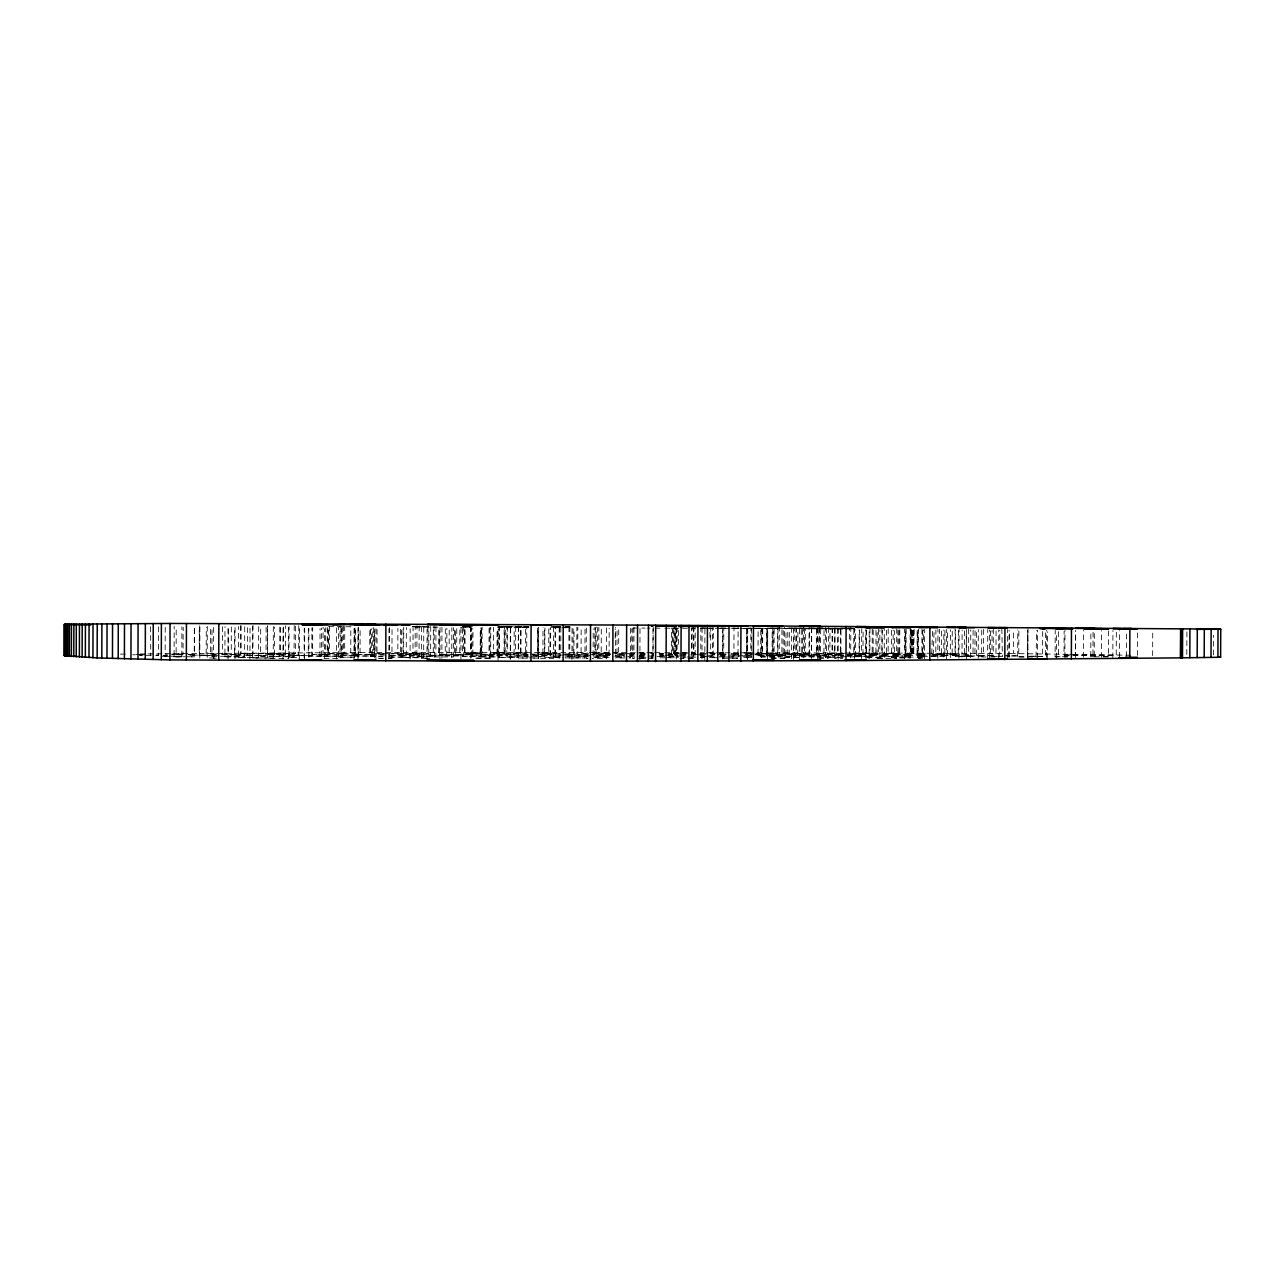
<?xml version="1.0" encoding="UTF-8"?>
<svg xmlns="http://www.w3.org/2000/svg" width="1285" height="1285" viewBox="0 0 1285 1285"><rect width="100%" height="100%" fill="white"/><g stroke="black" fill="none" stroke-linecap="round" stroke-linejoin="round"><path stroke-width="0.75" stroke-dasharray="5 3.75" d="M150.634 626.695L150.763 655.703M155.726 655.302L158.569 655.205L158.649 626.871M165.219 627.273L165.139 654.193L167.419 654.242M181.265 656.956L174.085 656.876L174.166 626.405M182.647 654.74L176.125 654.675L176.206 627.208M164.56 656.362L181.827 656.266L181.908 626.711M171.515 654.274L183.016 654.21L183.209 627.369M191.369 656.94L194.228 656.828L194.308 626.502M188.975 654.74L194.437 654.643L194.517 627.289M147.984 653.904L199.239 653.503L199.303 625.747M218.434 655.703L199.496 655.671L199.577 626.935M199.801 658.097L199.898 626.197M189.971 655.205L206.146 655.189L206.275 627.225M207.206 657.422L207.287 626.405M216.972 654.21L210.563 654.129L210.644 625.586M231.332 626.935L231.252 656.233L218.964 656.298L211.929 656.217L212.009 626.855M213.583 658.739L213.679 625.988M240.375 625.554L240.295 654.627L228.907 654.675L222.337 654.611L222.417 625.49M244.712 626.855L244.632 656.796L232.135 656.86L224.907 656.78L224.987 626.775M228.039 659.43L228.136 625.859M221.711 654.21L228.184 654.161L228.264 625.683M241.339 655.173L234.609 655.093L234.689 627.353M234.978 658.771L235.075 626.068M258.703 626.646L258.622 657.39L245.901 657.454L238.48 657.358L238.544 626.582M295.518 626.132L295.454 653.663L261.353 653.808L241.146 653.583L241.162 625.956M266.123 627.241L266.043 655.623L254.285 655.687L247.346 655.543L247.427 627.176M249.932 659.446L250.029 625.956M273.336 626.55L273.239 658L260.309 658.081L252.615 657.92L252.711 626.486M234.609 655.093L252.904 655.125L252.984 625.458M279.809 627.16L279.728 656.153L267.794 656.217L260.63 656.073L260.71 627.096M267.521 626.277L267.441 658.546L288.418 658.579M274.235 654.611L267.537 654.499L267.617 625.731M294.217 625.522L294.024 656.715L274.508 656.635L274.588 627.016M298.795 625.699L298.698 655.045L287.454 655.109L280.564 654.981L280.644 625.634M282.973 659.221L283.069 626.164M199.239 653.503L283.359 652.973L283.439 626.325M267.537 654.499L285.318 654.563L285.399 625.795M288.563 658.643L288.643 626.341M296.61 657.358L288.98 657.197L289.077 626.823M299.276 659.928L299.373 626.052M304.127 657.808L304.208 628.67M304.609 659.317L304.706 628.172M327.257 627.385L327.177 656.073L315.564 656.137L308.255 655.992L308.336 627.337M308.946 657.294L308.866 628.365M329.522 626.02L329.442 654.515L311.821 654.434L311.902 627.851M312.64 655.559L294.12 655.478L312.64 655.559L312.721 627.578M319.965 656.442L320.045 628.622M321.459 656.041L321.539 628.124M330.534 656.683L323.001 656.539L323.081 627.257M324.543 657.888L324.623 628.75M343.657 625.923L343.577 654.981L325.603 654.916L325.683 627.803M334.437 653.599L327.868 653.487L327.948 626.341M328.334 652.716L328.414 626.614L350.821 626.759L350.757 652.603L283.359 652.973M336.558 659.093L336.654 626.438M346.163 657.261L338.373 657.101L338.469 627.176M347.175 655.543L339.947 655.398L340.027 625.763M340.959 626.711L340.862 658.53L324.077 658.37M343.352 653.888L358.419 654.001L341.296 653.92L341.376 626.261M323.001 656.539L342.324 656.619L342.34 626.695M341.296 653.92L344.669 653.567L344.749 626.405M353.969 659.783L354.066 628.301M354.451 657.695L354.451 628.75M373.694 627.61L373.614 655.992L362.338 656.057L354.869 655.912L354.965 627.546M362.193 654.499L355.238 654.37L355.319 628.06M357.969 659.189L358.065 628.429M358.146 657.197L358.226 627.241M339.947 655.398L358.29 655.478L358.37 627.803M350.757 652.603L360.057 652.603L360.121 628.783M385.5 654.964L369.727 654.852L369.807 628.012M383.203 656.603L370.449 656.458L370.53 627.482M371.269 656.362L371.365 628.863M355.238 654.37L372.698 654.451L372.779 628.124M383.219 653.792L374.32 653.519L374.401 628.477M374.674 657.791L374.754 628.975M375.911 659.88L376.007 628.365M360.057 652.603L377.003 652.587L377.067 628.863M388.873 658.964L388.969 628.59M389.676 627.546L389.21 656.474M389.58 658.466L391.957 658.402L392.037 628.927M413.272 626.438L415.2 626.454L415.119 654.386L397.804 654.322L397.884 628.397M419.167 625.956L419.087 655.912L400.518 655.848L400.599 627.899M401.498 652.571L401.579 628.959M389.307 655.446L402.992 655.414L403.072 628.012M423.761 627.289L423.664 657.679L411.859 657.743L403.651 657.599L403.747 627.225M389.965 657.133L406.253 657.101L406.349 627.482M410.06 659.06L410.14 628.67M430.732 626.373L430.652 654.852L420.275 654.9L412.983 654.788L413.079 626.309M424.725 656.507L416.886 656.362L416.966 625.795M429.881 658.37L421.4 658.209L421.48 627.144M426.989 660.281L427.086 626.518M388.712 653.824L427.841 653.744L427.921 626.727L412.292 626.614M436.274 655.398L428.772 655.27L428.869 626.229M433.254 652.571L433.334 627.144M434.426 656.972L434.041 625.699M416.886 656.362L435.84 656.442L435.936 625.859M438.667 652.571L438.747 627.176L413.497 627.048M456.785 628.638L456.705 654.338L446.73 654.386L439.55 654.258L439.631 628.59M439.952 658.852L440.048 627.064M441.863 658.289L441.96 627.208M463.708 626.197L463.612 655.848L445.22 655.768L445.301 628.108M428.772 655.27L446.795 655.334L446.875 628.22M449.14 652.571L449.22 627.225M451.758 657.502L451.854 627.578M453.316 657.004L453.412 627.706M454.521 652.571L454.601 627.241M462.793 654.836L455.388 654.724L455.468 628.413M459.789 652.571L459.869 627.273L470.824 627.321L470.808 653.005L482.036 653.053L482.116 627.208M460.913 658.932L461.01 627.128M481.216 627.996L481.12 656.362L470.31 656.426L462.343 656.282L462.423 627.931M481.538 628.863L481.457 653.84L464.495 653.776L464.576 626.887L470.422 626.887M464.993 652.571L465.074 627.305M470.374 658.097L470.471 627.385M471.579 657.583L471.675 627.642M471.868 655.189L489.713 655.27L471.868 655.189L471.948 628.365M455.388 654.724L472.896 654.788L472.976 628.477M499.479 626.004L499.383 656.908L480.188 656.828L480.269 627.867M487.786 654.322L480.494 654.21L480.574 628.783M507.318 626.421L507.222 655.768L489.007 655.687L489.087 628.317M489.842 658.723L489.938 627.305M475.771 658.225L490.645 658.177L490.741 627.449M498.146 653.053L493.328 652.989L493.408 627.289M496.974 654.659L514.321 654.724L496.974 654.659L497.054 628.734M480.494 654.21L497.504 654.274L497.584 628.831M498.05 660.57L498.162 626.759M518.53 625.907L518.417 657.47L507.318 657.551L498.805 657.39L498.901 625.843M511.382 653.84L504.073 653.728L504.154 627.096L511.478 627.096M493.328 652.989L504.491 653.037L504.587 627.321L499.753 627.337M505.182 652.587L505.262 627.482M514.948 656.346L506.836 656.201L506.933 626.277M510.225 659.382L510.338 627.128M510.579 658.82L510.691 627.385M521.838 655.254L514.096 655.125L514.177 626.662M520.457 653.037L515.606 652.957L515.687 627.401L520.553 627.401M527.059 658.145L518.257 657.984L518.353 625.731M528.071 654.274L520.666 654.161L520.746 627.032L528.151 627.016M504.073 653.728L520.891 653.792L520.987 627.144L513.647 627.144M529.179 656.844L525.437 656.747L525.533 626.18M515.606 652.957L526.721 653.005L526.802 627.433L523.429 627.417M532.44 654.274L537.532 654.226L537.628 627.08M545.37 654.724L537.74 654.595L537.724 627.514M533.628 658.145L538.319 658.065L538.415 627.69M538.592 658.611L538.688 627.562M550.43 627.289L559.698 627.337L559.617 653.744L542.929 653.679L543.009 627.289M531.171 656.667L544.438 656.812L544.535 628.156M553.482 657.454L544.824 657.294L544.92 628.028M542.543 653.005L537.644 652.941L548.727 652.989L548.807 627.546M532.568 655.671L549.964 655.687L550.044 628.59M558.654 656.266L550.43 656.121L550.526 628.477M553.369 658.225L553.466 627.112M537.74 654.595L554.943 654.675L555.04 627.016L553.417 627M573.126 628.815L573.03 655.141L555.489 655.061L555.586 626.887L559.152 626.871M559.12 658.691L559.232 625.683M567.151 656.25L568.87 656.201L568.966 626.566L567.263 626.55M588.562 656.731L569.737 656.651L569.833 626.421M571.937 659.51L572.05 627.465M590.217 655.655L573.929 655.543L574.026 628.718M565.014 654.049L576.804 654.177L576.901 627.289M588.385 654.659L577.736 654.547L577.832 627.16M588.578 653.744L581.077 653.631L581.157 627.482M574.01 658.032L565.063 657.888L584.932 657.968L585.028 628.044M587.1 658.562L586.217 658.498L586.313 627.803M601.476 656.185L593.124 656.041L593.22 628.686M593.268 654.643L594.794 654.611L594.891 627.225M589.205 652.619L595.196 652.635L595.292 627.883M604.03 655.125L596.079 654.997L596.176 627.096M592.835 653.744L597.621 653.696L597.702 627.546M610.616 654.161L598.762 654.049L598.858 627.417M608.48 653.294L601.203 653.182L601.3 627.722M606.649 627.867L606.536 658.579L592.096 658.418M593.911 657.31L609.09 657.277L609.186 628.317M615.194 638.404L615.226 628.927M615.354 654.113L615.451 627.482M624.799 654.595L616.977 654.483L617.073 627.369M626.132 653.696L618.663 653.583L618.744 627.674M628.847 657.904L630.517 657.856L630.614 628.269M630.18 656.683L631.754 656.651L631.851 628.702M633.778 658.45L632.782 658.386L632.879 628.028M633.987 627.417L633.923 657.117L634.87 657.165M639.898 659.799L640.01 627.69M651.238 658.514L652.892 658.466L653.005 628.092L647.014 628.108M651.559 656.089L653.053 656.041L653.23 627.353M670.176 653.631L671.461 653.599L671.557 627.915M667.67 654.547L672.248 654.499L672.344 627.61M668.312 655.543L673.115 655.478L673.212 627.289M659.735 656.587L674.063 656.555L674.111 627.803M675.862 654.916L674.93 654.884L675.027 627.498M660.024 657.791L675.107 657.759L675.219 628.493M680.054 655.992L675.942 655.896L676.038 627.16M676.279 659.093L676.392 628.044M678.095 657.085L677.066 657.02L677.163 628.686M678.351 644.315L678.4 628.381M695.265 653.567L691.571 653.503L691.651 628.044L695.908 628.076M690.704 654.981L692.037 654.948L692.133 627.562M697.145 654.467L693.274 654.37L693.37 627.755M692.503 656.009L693.884 655.976L693.996 627.225M695.137 655.334L695.233 627.433M700.775 657.759L700.871 627.979M701.979 658.884L702.092 628.204M704.806 660.361L704.919 627.722M709.962 637.328L709.995 627.819M714.444 653.985L710.621 653.904L710.717 627.996M711.264 655.446L712.565 655.414L712.661 627.498M714.251 654.868L713.239 654.82L713.336 627.706M722.363 658.98L722.475 628.269M727.535 658.289L722.829 658.161L722.925 628.59M719.648 653.165L723.712 653.117L723.808 628.317L719.745 628.285M732.611 655.928L733.912 655.896L734.008 627.433M724.178 656.86L719.295 656.94L738.008 657.004L738.104 627.08M754.6 628.188L762.728 628.236L762.631 653.92L746.569 653.856L746.665 628.172L750.585 628.172M745.686 654.418L746.858 654.386L746.954 627.996M747.227 658.771L747.34 628.429M747.613 659.623L747.725 628.22L746.665 628.172M750.825 654.756L752.014 654.724L750.825 654.756L750.938 627.899M738.441 655.221L733.976 655.27L751.259 655.35L751.356 627.706M756.977 653.117L758.054 653.085L758.134 628.493L757.074 628.477L758.134 628.493M765.25 656.956L760.672 656.844L760.768 627.241M761.443 657.567L761.555 628.911M777.586 653.471L761.941 653.406L762.021 628.397L777.682 628.445L777.586 653.471L769.731 653.503M766.39 656.105L766.486 628.815M783.143 654.338L766.776 654.274L766.872 628.14L783.24 628.188L783.143 654.338L774.951 654.386M767.402 658.852L767.514 628.493M759.162 654.868L767.643 654.82L767.739 627.947M780.654 655.334L772.076 655.205L772.173 627.851M772.735 659.414L772.847 628.381M773.136 655.816L756.736 655.703L773.136 655.816L773.249 627.642M774.052 660.297L774.164 628.044M795.993 627.578L795.881 656.314L782.404 656.346L777.891 656.25L778.003 627.53M769.892 656.988L779.192 656.924L779.304 627.305M797.808 653.872L781.874 653.808L781.971 628.365L797.905 628.413L797.808 653.872L789.889 653.904M798.435 657.358L784.332 657.39L784.444 627.176M771.225 658.177L785.906 658.145L786.018 628.879M787.721 654.707L787.817 628.092L792.042 628.076L804.49 628.14L804.394 654.772L787.721 654.707L804.394 654.772M772.076 655.205L789.215 655.286L789.311 627.899M791.464 658.659L791.576 628.767M793.375 659.494L793.487 628.445M811.702 627.851L811.606 655.752L802.964 655.8L794.13 655.687L794.242 627.787M796.202 653.358L811.735 653.423L796.202 653.358L796.298 628.574L811.831 628.622L740.208 628.493M799.431 660.072L799.543 628.317M819.653 627.514L819.541 656.828L810.514 656.892L801.181 656.764L801.294 627.465M810.867 628.317L818.866 628.365L818.77 654.274L802.531 654.21L802.627 628.317L806.787 628.317M803.253 657.47L803.366 627.225M740.128 652.812L805.245 652.925L805.342 628.767L842.912 628.911M809.004 656.025L809.1 627.096M826.448 655.221L809.454 655.141L809.55 628.044L826.544 628.092L826.448 655.221L818.111 655.27M811.429 658.739L811.542 628.831M831.523 628.574L832.471 628.59L832.375 653.824L816.569 653.76L816.666 628.542L820.762 628.526M834.977 627.787L834.881 656.25L826.175 656.298L817.051 656.169L817.164 627.739M817.678 659.285L817.79 628.606M820.569 660.169L820.681 628.397M832.519 628.285L840.567 628.333L840.47 654.707L823.942 654.643L824.038 628.269L839.346 628.333M843.072 657.422L825.436 657.294L825.548 627.385M818.85 658.113L828.327 658.032L828.456 627.16M841.241 653.31L829.885 653.326L829.981 628.75L831.122 628.734M843.811 655.736L832.005 655.607L832.118 627.996M834.832 628.991L834.72 658.546L842.671 658.466M846.06 628.51L853.85 628.558L853.754 654.226L837.659 654.161L837.756 628.493L840.567 628.333M838.109 659.366L838.222 628.67M845.691 656.78L840.888 656.683L841 627.674M848.325 655.719L849.337 655.687L849.433 628.044L848.132 628.06M850.702 657.856L850.815 627.321M854.493 658.627L854.605 629.056M873.206 629.875L873.109 656.169L864.644 656.217L855.441 656.089L855.537 629.811M850.301 656.812L859.071 656.747L859.183 629.666M875.985 630.389L875.888 654.659L863.889 654.675L859.488 654.595L859.585 630.325M861.592 659.157L861.721 628.831M854.862 655.205L862.974 655.157L863.102 628.911M865.688 657.213L865.801 629.586M866.01 660.024L866.122 630.598M858.798 653.824L866.347 653.776L866.443 628.767M886.441 630.196L886.329 655.607L873.8 655.639L869.158 655.543L869.254 630.132M868.772 657.984L869.849 657.936L869.961 629.297M888.208 628.734L888.112 654.177L876.466 654.193L872.146 654.113L872.242 628.67M882.361 658.562L877.045 658.434L877.157 629.2M870.989 653.374L878.297 653.342L878.394 628.959M897.926 629.859L897.813 656.667L889.284 656.731L879.791 656.603L879.888 629.795M881.831 659.253L881.944 628.895M898.938 630.373L898.841 655.093L886.682 655.109L882.136 655.029L882.233 630.325M867.134 657.261L884.273 657.277L884.241 628.879M910.599 629.168L910.503 657.84L909.523 657.888L891.517 657.759L891.629 629.441M910.76 628.702L910.583 656.089L893.075 656.025L893.171 630.132M903.018 654.643L910.663 654.595L894.408 654.531L894.505 630.63M895.597 658.562L896.625 658.514L896.737 629.264M892.368 653.776L899.709 653.728L899.805 628.927M904.544 659.044L904.672 629.168M921.971 657.133L905.122 657.117L905.234 629.779M922.742 630.373L922.646 655.543L910.342 655.575L905.62 655.478L905.716 630.309M921.971 628.911L921.875 654.129L910.439 654.145L906.037 654.065L906.134 628.847M844.791 653.005L910.053 653.165L910.149 629.168M911.145 629.184L910.84 653.165M911.595 653.165L911.691 629.184L911.724 653.165L910.053 653.165M1001.802 653.503L912.061 653.165L912.157 629.184M912.27 653.165L912.366 629.184M912.527 653.165L912.607 629.184M912.736 653.165L912.816 629.184M913.185 653.165L913.282 629.184M913.523 653.165L913.828 629.184M914.085 629.184L913.731 653.165M925.345 653.728L917.072 653.631L917.169 629.056M926.34 655.077L917.474 654.964L917.57 630.485M927.497 656.651L917.924 656.523L918.02 629.987M920.092 658.386L918.454 658.338L918.566 629.409M923.529 657.197L923.642 629.843M924.574 659.125L924.686 629.232M931.77 653.712L932.605 629.104M933.231 655.061L934.131 630.549M931.898 656.651L935.785 656.587L935.898 630.035M937.841 658.418L937.954 629.473M955.14 629.072L955.044 654.081L943.8 654.097L939.335 654.017L939.431 629.024M958.369 630.533L958.273 655.478L946.194 655.495L941.375 655.414L941.487 630.485M943.768 657.037L943.865 629.971M937.375 654.595L944.828 654.547L944.925 628.879M946.547 658.932L946.676 629.377M939.335 656.073L947.35 656.025L947.447 630.357M950.29 657.743L950.402 629.827M968.697 628.847L968.585 654.964L956.875 654.997L952.153 654.9L952.265 628.783M973.114 630.228L973.018 656.507L964.955 656.571L955.301 656.442L955.414 630.164M958.979 658.225L959.092 629.618M961.999 657.101L962.112 630.035M964.537 653.31L964.633 629.377M983.635 629.441L983.41 655.944L966.191 655.88L966.304 630.485M966.384 659.012L966.497 629.441M970.657 657.567L970.769 629.955M974.962 653.342L975.058 629.409M993.337 628.799L993.225 655.414L981.387 655.43L976.488 655.35L976.6 628.75M978.19 658.305L978.303 629.682M981.74 630.148L981.628 656.94L998.011 656.972M987.651 658.82L987.763 629.586M989.273 657.647L989.386 630.019M990.317 653.406L990.414 629.457M1002.798 656.33L991.956 656.362L992.068 630.469M995.971 653.455L996.068 629.473M998.654 658.129L998.766 629.811M999.698 657.02L999.81 630.212M1001.834 628.718L1002.396 655.768M1007.279 658.9L1007.392 629.65M1008.998 657.47L1009.111 630.148M1008.821 656.474L1009.624 630.533M1067.867 654.306L1013.528 653.615L1013.624 629.505M1017.688 656.314L1017.8 629.875M1024.129 656.956L1018.732 656.86L1018.893 628.767M1027.454 657.551L1027.566 630.196M1027.727 653.792L1027.823 629.505M1027.855 658.707L1028.032 628.67M1035.999 656.972L1036.754 630.389M1037.509 658.016L1037.621 630.132M1042.601 653.985L1042.681 631.401M1037.702 656.41L1045.315 656.362L1045.428 630.71M1046.584 657.39L1046.697 630.325M1047.291 658.787L1047.404 631.786M1067.369 656.747L1055.113 656.78L1055.226 630.517M1056.35 658.097L1056.463 632.188M1058.487 654.177L1058.583 631.417M1069.329 655.221L1064.012 655.077L1064.109 631.24M1064.863 657.454L1064.976 630.389M1130.768 655.27L1075.368 654.418L1075.465 631.433M1075.545 657.92L1075.673 630.325M1083.4 657.294L1083.512 630.517M1108.505 630.887L1108.393 656.764L1096.362 656.796L1090.788 656.699L1090.901 630.823M1092.973 654.659L1093.069 631.465M1094.226 656.025L1094.338 630.389M1101.518 657.374L1101.63 630.566M1112.826 657.824L1112.938 630.501M1073.007 655.27L1116.231 655.286L1116.328 631.417M1119.492 657.213L1119.604 630.694M1126.335 656.539L1126.447 631.015M1137.45 655.382L1137.562 630.742M1152.645 655.623L1152.757 631.353M1186.81 654.386L1186.922 631.337M1213.474 654.948L1213.57 635.24M224.907 656.78L244.632 656.796M222.337 654.611L240.295 654.627M211.929 656.217L214.595 656.121M210.563 654.129L217.101 654.033M206.146 655.189L190.244 655.077M199.496 655.671L215.976 655.607M183.016 654.21L172.013 654.097M174.085 656.876L185.297 656.747M176.125 654.675L183.08 654.563M1108.393 656.764L1100.956 656.828M1090.788 656.699L1098.241 656.635M1055.113 656.78L1062.775 656.715M1064.012 655.077L1116.231 655.286M1018.732 656.86L1036.642 656.94M991.956 656.362L999.794 656.298M983.41 655.944L975.62 655.992M993.225 655.414L985.691 655.462M918.454 658.338L922.71 658.257M955.301 656.442L973.018 656.507M966.191 655.88L973.982 655.832M976.488 655.35L984.021 655.302M958.273 655.478L950.531 655.527M968.585 654.964L961.1 655.013M877.045 658.434L896.625 658.514M891.517 657.759L910.503 657.84M905.122 657.117L913.715 657.053M917.924 656.523L926.212 656.458M941.375 655.414L949.133 655.366M952.153 654.9L959.654 654.852M922.646 655.543L914.679 655.591M955.044 654.081L947.832 654.129M879.791 656.603L897.813 656.667M893.075 656.025L910.583 656.089M905.62 655.478L913.571 655.43M917.474 654.964L925.168 654.916M939.335 654.017L946.547 653.969M886.329 655.607L878.169 655.671M898.841 655.093L890.939 655.141M921.875 654.129L914.47 654.177M825.436 657.294L842.783 657.31M840.888 656.683L841.964 656.635M855.441 656.089L873.109 656.169M869.158 655.543L877.334 655.495M882.136 655.029L890.023 654.981M894.408 654.531L902.054 654.483M906.037 654.065L913.442 654.017M917.072 653.631L924.252 653.583M875.888 654.659L868.05 654.691M888.112 654.177L880.53 654.226M840.47 654.707L832.423 654.756M853.754 654.226L845.964 654.274M784.332 657.39L793.712 657.326M801.181 656.764L819.541 656.828M817.051 656.169L834.881 656.25M832.005 655.607L843.313 655.575M859.488 654.595L867.343 654.547M872.146 654.113L879.743 654.065M415.2 626.454L412.212 626.47M722.829 658.161L724.274 658.113M760.672 656.844L779.192 656.924M777.891 656.25L795.881 656.314M794.13 655.687L811.606 655.752M809.454 655.141L817.79 655.093M823.942 654.643L831.989 654.595M837.659 654.161L841.466 654.113M818.77 654.274L810.771 654.322M832.375 653.824L824.649 653.856M427.921 626.727L413.208 626.759M739.244 656.282L737.943 656.33L739.084 656.378M802.531 654.21L810.514 654.177M816.569 653.76L824.295 653.712M829.885 653.326L837.37 653.278M651.415 657.245L652.989 657.197L648.732 657.085M632.782 658.386L634.469 658.322M677.066 657.02L678.56 656.972M766.776 654.274L774.967 654.226M781.874 653.808L789.809 653.76M586.217 658.498L588.048 658.434M675.942 655.896L677.372 655.848M713.239 654.82L714.508 654.788M746.569 653.856L750.681 653.808M761.941 653.406L769.795 653.374M631.369 655.591L632.879 655.543L628.991 655.446M651.704 655.045L653.133 655.013L652.234 654.964M674.93 654.884L676.296 654.836M693.274 654.37L694.559 654.338M710.621 653.904L714.878 653.856M498.805 657.39L518.417 657.47M525.437 656.747L527.284 656.699M550.43 656.121L560.629 656.073M573.929 655.543L588.08 655.527M596.079 654.997L611.949 655.109M616.977 654.483L624.622 654.434M651.832 654.097L653.198 654.065L652.346 654.017M518.257 657.984L527.782 657.92M544.824 657.294L562.445 657.422M569.737 656.651L587.743 656.683M593.124 656.041L609.797 656.169M691.571 653.503L695.811 653.455M615.708 653.278L617.073 653.246L613.652 653.165M421.4 658.209L428.017 658.129M480.188 656.828L499.383 656.908M506.836 656.201L525.453 656.282L517.325 656.153M555.489 655.061L560.678 655.013M577.736 654.547L587.052 654.499M598.762 654.049L610.439 654.017M618.663 653.583L623.225 653.535M651.961 653.23L653.246 653.214L649.744 653.133M445.22 655.768L463.612 655.848M520.666 654.161L528.665 654.113M542.929 653.679L559.617 653.744M403.651 657.599L423.664 657.679M433.945 656.924L452.802 656.94M462.343 656.282L481.12 656.362M489.007 655.687L507.222 655.768M514.096 655.125L530.062 655.238M581.077 653.631L585.88 653.583M601.203 653.182L609.797 653.149M252.615 657.92L273.239 658M288.98 657.197L296.016 657.133M354.869 655.912L373.614 655.992M412.983 654.788L430.652 654.852M439.55 654.258L456.705 654.338M464.495 653.776L481.457 653.84M338.373 657.101L355.8 657.245M370.449 656.458L381.87 656.394M400.518 655.848L419.087 655.912M526.802 627.433L521.935 627.433M568.966 626.566L565.175 626.582M260.63 656.073L279.728 656.153M325.603 654.916L343.577 654.981M238.464 657.31L258.622 657.39M274.508 656.635L294.024 656.715M308.255 655.992L327.177 656.073M369.727 654.852L384.584 654.82M397.804 654.322L415.119 654.386M470.808 653.005L482.036 653.053M559.698 627.337L552.277 627.353M560.838 627.208L560.758 654.145M162.247 656.25L165.01 656.201M327.868 653.487L342.645 653.599M247.346 655.543L266.043 655.623M280.564 654.981L298.698 655.045M311.821 654.434L329.442 654.515M374.32 653.519L427.841 653.744M241.082 653.455L295.454 653.663M139.76 655.173L142.458 655.141M723.808 628.317L720.114 628.333M818.866 628.365L814.674 628.381M831.315 628.606L832.471 628.59M852.63 628.558L853.85 628.558M851.939 628.702L850.75 628.718L854.429 628.75M120.404 654.113L128.275 654.049M140.113 653.953L146.024 653.92M657.085 656.442L663.767 656.426M710.653 656.539L714.139 656.523M690.88 657.165L695.94 657.101L686.913 656.956M540.551 658.546L553.289 658.562M700.935 657.534L704.582 657.502M717.319 657.711L710.396 657.727M743.71 657.438L750.424 657.422M679.877 658.225L683.668 658.193M866.732 657.165L884.273 657.277M922.614 657.229L914.936 657.261M140.402 654.82L144.803 654.804M638.822 653.117L645.889 653.101M677.404 653.053L673.179 653.101L680.616 653.198M164.062 655.832L167.098 655.832M684.584 653.214L687.571 653.198M709.384 653.037L712.308 653.021M743.758 652.989L750.456 652.989M630.276 653.696L634.806 653.647L627.321 653.551M678.432 653.904L674.015 653.953L677.757 654.033M706.268 653.583L700.55 653.599M629.136 654.611L633.89 654.547L630.18 654.467M725.623 654.001L718.476 654.017M844.39 653.423L837.82 653.423M533.644 655.575L549.964 655.687M388.937 656.972L406.253 657.101M213.021 658.193L216.282 658.177M614.728 656.523L624.912 656.715M847.12 655.045L854.252 655.029M472.462 626.598L462.536 626.582M503.816 626.438L506.708 626.438M551.249 626.486L558.766 626.502M497.632 626.727L530.159 626.711M676.826 628.076L673.26 628.092L677.5 628.124M706.638 628.108L699.907 628.092M725.929 628.06L719.038 628.044M709.224 628.253L711.97 628.253M743.726 628.429L754.359 628.493M758.776 628.236L765.908 628.397M847.506 628.22L854.975 628.236M828.359 628.59L841.338 628.799M838.944 628.493L841.996 628.493M849.578 628.558L854.927 628.702M377.003 652.587L587.197 652.619M595.196 652.635L644.941 652.684M646.933 652.684L652.909 652.7M654.9 652.7L662.851 652.7M664.843 652.7L694.687 652.732M700.662 652.748L704.598 652.748M706.573 652.748L714.476 652.764M716.452 652.764L738.152 652.812M870.314 653.246L863.006 653.278L878.297 653.342M731.165 653.406L739.02 653.439M891.501 653.631L884.16 653.663L899.709 653.728M659.847 653.487L663.895 653.503M738.763 653.567L730.844 653.535M858.187 653.679L850.654 653.712L866.347 653.776M754.504 653.953L762.631 653.92M641.327 653.953L645.488 653.953M683.17 654.065L685.933 654.065M932.203 654.434L936.139 654.434M660.088 654.37L662.915 654.386M697.707 654.322L704.63 654.354M738.763 654.274L730.362 654.322L738.441 654.434M701.273 654.483L705.481 654.499M755.114 654.707L759.307 654.707M640.701 654.884L645.07 654.884M679.556 654.82L683.877 654.836M717.689 654.756L725.768 654.932M683.09 654.997L685.981 654.997M136.258 654.627L141.189 654.627M660.361 655.35L663.317 655.35M699.779 655.286L704.164 655.286M1005.175 655.752L1009.303 655.752M1011.215 655.928L1018.78 655.88L1006.797 655.896M390.849 655.27L402.992 655.414M624.671 655.43L615.129 655.478L623.337 655.607M720.789 655.768L725.238 655.768M933.761 655.896L938.002 655.896M146.169 655.318L151.244 655.318M640.01 655.912L644.588 655.912M680.793 655.832L685.323 655.848M1035.533 656.233L1027.92 656.282L1045.315 656.362M742.618 656.266L751.661 656.298M702.06 656.346L705.128 656.346M751.452 656.458L743.854 656.442M845.177 656.619L859.071 656.747M1065.217 656.908L1068.076 656.908M169.636 656.169L181.827 656.266M639.239 657.037L644.074 657.053M682.158 656.956L685.323 656.956M595.405 657.133L609.09 657.277M646.066 657.261L639.689 657.229M793.857 657.534L798.595 657.534M616.431 657.711L624.622 657.727M771.289 657.984L785.906 658.145M624.96 657.936L615.097 657.904M727.952 658.081L737.783 658.129M209.487 657.952L216.41 657.968M476.735 658.016L490.645 658.177M638.388 658.305L643.496 658.305M692.888 658.434L682.881 658.386M732.466 658.322L737.445 658.322M378.192 658.241L383.605 658.241M645.6 658.546L638.854 658.514M379.589 658.482L383.235 658.482M521.919 626.662L498.805 626.759M524.119 626.727L528.392 626.743M565.255 626.952L569.512 626.952M563.585 627.208L567.681 627.225M840.518 628.044L844.855 628.06M730.94 628.22L738.859 628.236M735.197 628.269L739.116 628.285M844.887 628.927L854.766 628.959M805.245 652.925L842.815 653.005M560.726 626.566L552.261 626.534M462.889 626.518L471.161 626.566M564.95 626.887L571.504 626.919M818.208 628.044L826.544 628.092M528.761 627.08L501.134 627.305M565.095 627.273L570.556 627.241M775.048 628.14L783.24 628.188M832.086 628.333L824.038 628.269M850.188 628.269L854.348 628.285M700.646 628.044L706.348 628.076M775.064 628.188L766.872 628.14M810.61 628.365L802.627 628.317M824.392 628.59L816.666 628.542M824.745 628.542L837.467 628.799M845.53 628.558L837.756 628.493M497.616 627.449L529.275 627.594M553.273 627.69L569.287 627.771M633.087 628.044L645.022 628.092M654.981 628.14L662.932 628.172M664.923 628.188L694.767 628.317M700.743 628.333L704.694 628.349M706.67 628.365L738.233 628.493M837.916 628.75L844.486 628.783M560.774 626.919L555.586 626.887M747.79 628.204L750.761 628.22M773.747 628.413L777.682 628.445M800.105 628.606L796.298 628.574M709.481 628.285L712.404 628.301M743.854 628.461L746.697 628.477M469.924 626.935L464.576 626.887M519.076 627.433L515.687 627.401M750.247 653.117L743.629 653.069M711.874 653.133L715.729 653.165M933.247 654.563L944.828 654.547M681.355 653.069L685.194 653.085M640.99 653.214L644.861 653.246M699.827 653.455L703.746 653.487M543.812 652.909L548.727 652.989M659.044 653.615L662.996 653.647M718.941 653.856L725.832 653.92M521.855 652.941L526.721 653.005M682.56 653.904L685.226 653.92M499.672 652.957L504.491 653.037M640.364 654.081L644.428 654.113M756.351 654.852L767.643 654.82M721.945 654.772L726.137 654.804M780.637 655.157L789.215 655.286M513.566 653.679L520.891 653.792M569.287 654.065L576.804 654.177M659.253 654.515L663.397 654.547M744.192 655.238L751.259 655.35M530.111 654.113L537.532 654.226M563.505 654.193L567.585 654.21M639.689 655.029L643.946 655.061M700.646 655.446L703.538 655.462M490.195 654.161L497.504 654.274M547.314 654.547L554.943 654.675M605.508 654.948L609.733 654.981M659.478 655.511L663.831 655.527M664.795 655.35L673.115 655.478M720.355 655.928L724.788 655.944M338.067 653.455L344.669 653.567M565.175 655.013L573.03 655.141M465.475 654.675L472.896 654.788M524.039 655.077L528.296 655.109M706.654 656.346L714.412 656.426M638.95 656.073L643.416 656.105M701.465 656.507L706.027 656.539M365.727 654.322L372.698 654.451M603.034 655.992L610.536 656.073M728.868 656.876L738.008 657.004M439.277 655.205L446.795 655.334M818.465 657.888L828.327 658.032M221.791 654.049L228.184 654.113M278.604 654.451L285.318 654.563M617.137 656.667L621.715 656.699M682.961 657.149L686.078 657.165M709.416 657.518L714.187 657.551M751.773 657.631L743.549 657.534M351.03 655.35L358.29 655.478M536.054 656.683L544.438 656.812M665.903 657.615L675.107 657.759M187.931 654.563L194.437 654.643M246.142 654.997L252.904 655.125M427.985 656.314L435.84 656.442M555.586 657.229L560.292 657.261M688.696 658.193L693.595 658.241M575.969 657.808L584.932 657.968M132.644 654.788L135.439 654.804M334.759 656.474L342.324 656.619M529.5 657.92L538.319 658.065M163.163 655.639L167.516 655.671M224.232 656.105L231.252 656.185M350.323 657.037L353.423 657.069M187.08 656.747L194.228 656.828M1007.665 653.567L1013.528 653.615M1069.746 654.338L1075.368 654.418M929.36 654.948L934.034 655.029M720.034 653.053L723.712 653.117M931.464 655.992L947.35 656.025M847.409 655.125L862.974 655.157M930.758 656.49L935.785 656.587M667.831 653.519L671.461 653.599M797.905 628.413L781.971 628.365M668.441 654.418L672.248 654.499M594.12 653.615L597.621 653.696M708.469 655.318L712.565 655.414M729.639 655.8L733.912 655.896M591.196 654.531L594.794 654.611M649.021 655.944L653.053 656.041M669.854 656.458L674.063 656.555M804.49 628.14L787.817 628.092M829.981 628.75L830.913 628.767M627.69 656.539L631.754 656.651M700.566 657.647L703.971 657.695M565.079 656.105L568.87 656.201M648.411 658.338L652.892 658.466M388.488 658.289L391.957 658.402M156.208 655.157L158.569 655.205M139.535 655.238L141.88 655.286M931.191 653.647L932.508 653.679M1007.858 656.378L1009.512 656.426M848.02 655.639L849.337 655.687M757.058 653.053L758.054 653.085M868.355 657.872L869.849 657.936M745.814 654.338L746.858 654.386M691.057 654.9L692.037 654.948M692.872 655.912L693.884 655.976M629.554 657.808L630.517 657.856"/><path stroke-width="1.5" d="M64.266 655.591L64.346 624.414L69.454 624.173L170.038 623.466L648.475 625.136L1181.381 628.863L1181.268 657.856L845.98 660.651L530.962 661.309L169.941 659.912L97.146 657.92L64.266 655.591L65.76 654.997M64.395 655.302L64.346 624.414M64.732 655.752L64.796 624.365M65.39 655.912L65.471 624.317M66.515 656.057L66.595 624.269M67.816 656.217L67.896 624.221M69.374 656.378L69.454 624.173M71.366 656.555L71.446 624.125M73.775 656.715L73.855 624.092M76.233 656.876L76.313 624.044M79.381 657.053L79.461 623.996M82.128 657.213L82.208 623.948M85.34 657.39L85.42 623.916M88.986 657.567L89.067 623.867M92.938 657.743L93.018 623.835M97.146 657.92L97.242 623.787M101.82 658.097L101.9 623.755M106.976 658.273L107.057 623.723M112.47 658.45L112.55 623.675M118.204 658.627L118.284 623.643M124.404 658.82L124.5 623.611M130.958 658.996L131.038 623.578M137.993 659.173L138.073 623.562M145.269 659.366L145.366 623.53M153.156 659.542L153.252 623.498M161.3 659.735L161.396 623.482M169.941 659.912L170.038 623.466M186.357 660.056L186.453 623.498M218.739 660.217L218.835 623.594M385.757 660.875L385.869 624.141M530.962 661.309L531.091 624.671M563.135 661.389L563.248 624.799M590.409 661.438L590.538 624.912M612.833 661.486L612.945 624.992M626.518 661.518L626.646 625.056M637.44 661.534L637.569 625.104M648.347 661.534L648.475 625.136M655.559 661.534L655.687 625.185M666.096 661.486L666.224 625.249M680.986 661.438L681.114 625.329M688.889 661.406L689.017 625.377M697.835 661.373L697.964 625.426M707.328 661.325L707.457 625.49M717.753 661.277L717.881 625.554M728.884 661.229L729.013 625.618M740.819 661.181L740.947 625.699M753.331 661.116L753.46 625.779M845.98 660.651L846.108 626.373M929.778 660.137L929.906 626.919M1004.822 659.607L1004.95 627.449M1071.337 659.044L1071.465 627.947M1129.756 658.466L1129.884 628.413M1180.465 657.872L1180.594 628.847M1180.642 657.872L1180.77 628.863M1181.445 657.856L1181.574 628.863M1181.734 657.856L1181.863 628.863L1220.75 629.248L1220.621 657.245L1181.606 657.856M1182.039 657.856L1182.168 628.863M1182.505 657.84L1182.634 628.879M1189.814 657.743L1189.942 628.943M1197.17 657.647L1197.299 629.008M1204.19 657.551L1204.318 629.072M1211 657.454L1211.129 629.136M1217.907 657.342L1218.019 629.2M304.513 624.317L301.991 624.253M1137.45 657.277L1125.274 657.31M1220.75 629.248L1196.447 629.377M375.911 659.88L354.291 659.864M1182.2 657.84L1180.947 657.872L1181.043 628.863L1182.329 628.879M651.961 626.213L653.005 626.197L651.35 626.164M772.847 626.438L783.207 626.438M864.516 626.678L866.122 626.662L856.067 626.598M863.279 626.919L861.721 626.935L871.375 627M880.337 627.016L881.944 627L872.29 626.935M878.715 627.241L877.173 627.257L886.441 627.321M895.163 627.321L896.753 627.321L887.469 627.241M893.171 627.53L891.645 627.546L900.56 627.61M920.205 627.465L918.582 627.482L927.577 627.546M922.999 627.257L924.702 627.241L904.672 627.176L937.97 627.546L928.975 627.482M305.364 659.847C280.355 660.169 341.681 660.217 314.616 659.847M1039.485 628.124L1046.745 627.915M1040.127 628.734L1045.428 628.734L1042.039 628.702M302.682 624.028L307.902 624.028M312.994 624.157L321.555 624.125L302.152 624.092M362.804 624.333L349.616 624.606M345.087 624.494L332.799 624.735M367.237 624.446L376.007 624.43L356.668 624.398M328.205 624.639L306.762 624.815M397.595 624.783L383.701 625.008M401.514 624.879L410.156 624.863L391.395 624.831M302.939 625.008L322.133 624.831M379.685 624.912L354.548 625.056L372.409 625.104M448.851 625.056L440.064 625.072L461.026 625.152M715.392 625.795L704.935 625.811L726.523 625.875L716.05 625.891M737.092 626.18L726.876 626.18L747.725 626.245L737.51 626.261M857.031 626.678L910.615 627.61L901.701 627.546M996.421 658.739L987.651 658.82L1007.279 658.9L998.509 658.964M473.828 660.892L426.989 660.281L473.474 660.04M855.906 627.305L869.977 627.385L860.773 627.321M1043.372 628.124L1050.696 628.204M1052.303 628.381L1064.976 628.461L1057.057 628.397M1095.912 628.67L1083.528 628.59L1091.206 628.654M1125.483 628.622L1112.938 628.558L1120.665 628.606M1096.474 628.831L1108.505 628.895L1101.068 628.831M1125.403 628.783L1137.562 628.847L1130.109 628.799M955.735 627.482L946.676 627.417L966.513 627.482L957.454 627.401M996.55 627.706L987.779 627.642L1007.408 627.706L998.622 627.642M1040.497 627.867L1043.629 627.883M856.87 627.369L860.002 627.385M974.303 627.722L959.108 627.706L959.975 627.722M1041.3 628.172L1045.829 628.204M1048.271 628.14C1075.32 628.204 1027.39 628.397 1054.616 628.445M1123.716 628.558C1150.396 628.606 1100.49 628.799 1127.09 628.847M1093.953 628.606C1119.894 628.654 1072.493 628.831 1098.354 628.879M1062.888 628.686L1055.242 628.638L1072.991 628.702L1065.329 628.638M538.238 625.152L531.701 625.088L551.41 625.136M683.781 626.438L678.416 626.373L698.333 626.454M355.527 624.542L339.24 624.542M338.437 624.687L322.631 624.687M373.774 624.96L389.692 624.976M302.023 624.928L306.537 624.96M1120.536 657.759L1131.314 657.904L1118.753 657.936M90.85 624.96L64.475 624.51M1219.096 657.101L1220.621 657.245M1047.291 658.787L1027.855 658.707L1047.291 658.787M866.01 660.024L845.08 659.944L866.01 660.024M820.569 660.169L799.431 660.072L820.569 660.169M428.821 624.462L427.102 624.542L498.162 624.767L428.821 624.462M774.052 660.297L752.689 660.217L774.052 660.297M656.892 626.004L655.816 626.02L676.408 626.1L656.892 626.004M680.97 625.907L679.797 625.923L700.887 625.988L680.97 625.907M703.28 626.261L702.092 626.277L722.475 626.357L703.28 626.261M754.166 626.052L752.801 626.068L774.164 626.148L754.166 626.052M801.021 626.325L799.559 626.341L820.697 626.405L801.021 626.325M867.246 627.594L865.801 627.61L884.385 627.674L867.246 627.594M1077.601 628.333L1075.673 628.349L1094.338 628.413L1077.601 628.333"/></g></svg>
